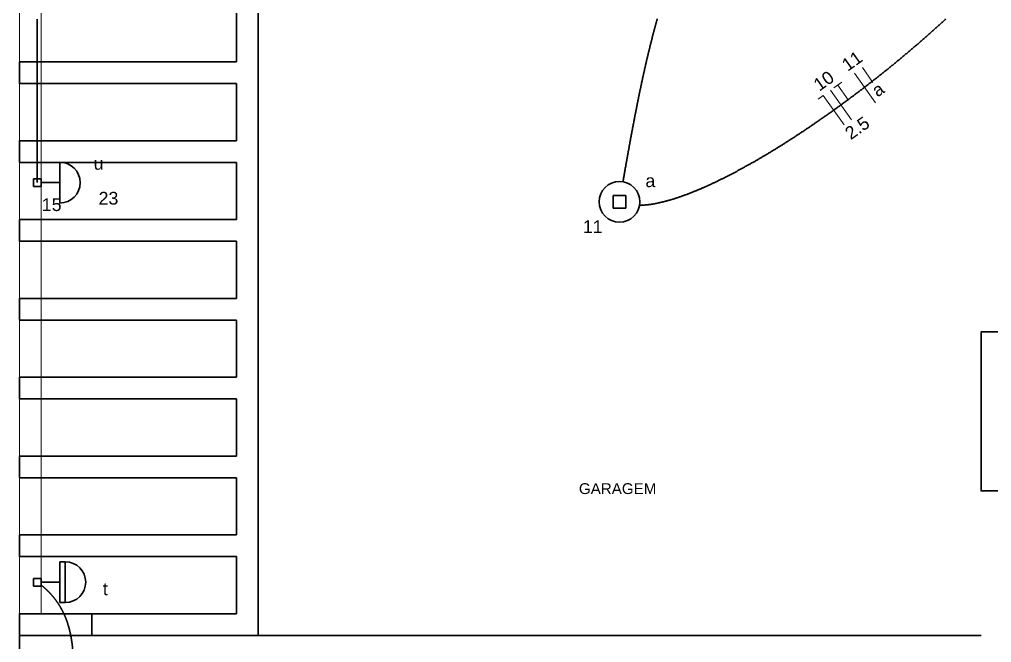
# Model space of a CAD drawing. Header units: millimetres. Extents: x 0 to 55.3, y 20.8 to 61.4.
# Drawn here: x 0 to 6.72, y 29.03 to 33.34 of the extents above; entities that cross this region are included whole.
import ezdxf

# ---------------------------------------------------------------- set-up
doc = ezdxf.new("R2010")
doc.units = ezdxf.units.MM
doc.linetypes.add('Dashed', pattern=[0.75, 0.5, -0.25])
for name, color, linetype, lineweight in [('ARQ_-_ALV_5', 1, 'Continuous', 30), ('ARQ_-_CALÇADA', 1, 'Continuous', 30), ('ARQ_-_DENÍVEL', 1, 'Continuous', 30), ('ARQ_-_TXT__15', 54, 'Continuous', 5), ('EL-Condutos', 4, 'Continuous', 30), ('EL-Fios', 2, 'Continuous', 20), ('EL-Textos_fios', 2, 'Continuous', 20), ('EL-Textos_pontos', 2, 'Continuous', 30), ('LOTE', 7, 'Continuous', 20), ('P-SIMBOL', 3, 'Continuous', 30)]:
    doc.layers.add(name, color=color, linetype=linetype, lineweight=lineweight)
doc.styles.add('Arial', font='Arial')
doc.styles.add('simplex', font='Arial')

msp = doc.modelspace()

# ---------------------------------------------------------------- linework, layer by layer
at = {"layer": 'ARQ_-_ALV_5', "flags": 128}
for points in [[(6.800002, 30.075499), (6.650002, 30.075499), (6.650002, 31.175499), (6.800002, 31.175499), (6.800002, 30.075499)], [(0.000002, 29.075499), (0.500002, 29.075499), (0.500002, 29.225499), (0.000002, 29.225499), (0.000002, 29.075499)]]:
    msp.add_lwpolyline(points, close=True, dxfattribs=at)
at = {"layer": 'ARQ_-_CALÇADA'}
msp.add_line((0.000002, 29.075499), (0.000002, 24.075499), dxfattribs=at)
at = {"layer": 'ARQ_-_DENÍVEL', "linetype": 'Continuous'}
for p, q in [((1.650002, 35.075499), (1.650002, 29.075499)), ((1.500002, 33.438499), (1.500002, 33.043499)), ((1.500002, 32.893499), (1.500002, 32.497999)), ((1.500002, 32.347999), (1.500002, 31.952499)), ((1.500002, 31.802499), (1.500002, 31.406999)), ((1.500002, 31.256999), (1.500002, 30.861499)), ((1.500002, 30.711499), (1.500002, 30.316499)), ((1.500002, 30.166499), (1.500002, 29.770999)), ((1.500002, 29.620999), (1.500002, 29.225499))]:
    msp.add_line(p, q, dxfattribs=at)
at = {"layer": 'ARQ_-_DENÍVEL'}
msp.add_line((6.650002, 29.075499), (0.000002, 29.075499), dxfattribs=at)
at = {"layer": 'ARQ_-_DENÍVEL', "linetype": 'Continuous', "flags": 128}
for points in [[(1.500002, 33.043499), (0.000002, 33.043499), (0.000002, 32.893499), (1.500002, 32.893499)], [(1.500002, 32.497999), (0.000002, 32.497999), (0.000002, 32.347999), (1.500002, 32.347999)], [(1.500002, 31.952499), (0.000002, 31.952499), (0.000002, 31.802499), (1.500002, 31.802499)], [(1.500002, 31.406999), (0.000002, 31.406999), (0.000002, 31.256999), (1.500002, 31.256999)], [(1.500002, 30.861499), (0.000002, 30.861499), (0.000002, 30.711499), (1.500002, 30.711499)], [(1.500002, 30.316499), (0.000002, 30.316499), (0.000002, 30.166499), (1.500002, 30.166499)], [(1.500002, 29.770999), (0.000002, 29.770999), (0.000002, 29.620999), (1.500002, 29.620999)], [(1.500002, 29.225499), (0.000002, 29.225499), (0.000002, 29.075499), (1.500002, 29.075499)]]:
    msp.add_lwpolyline(points, dxfattribs=at)
at = {"layer": 'EL-Condutos', "linetype": 'Continuous', "flags": 128}
for points in [[(0.123718, 33.340264), (0.123718, 33.329982), (0.123718, 33.3197), (0.123718, 33.309419), (0.123718, 33.299139), (0.123718, 33.288861), (0.123718, 33.278586), (0.123718, 33.268313), (0.123718, 33.258044), (0.123718, 33.247779), (0.123718, 33.237518), (0.123718, 33.227262), (0.123718, 33.217012), (0.123718, 33.206768), (0.123718, 33.19653), (0.123718, 33.1863), (0.123718, 33.176077), (0.123718, 33.165193), (0.123718, 33.154317), (0.123718, 33.143446), (0.123718, 33.132577), (0.123718, 33.121709), (0.123718, 33.11084), (0.123718, 33.099967), (0.123718, 33.089089), (0.123719, 33.078203), (0.123719, 33.067306), (0.123719, 33.056398), (0.123719, 33.045476), (0.123719, 33.034538), (0.123719, 33.023581), (0.123719, 33.012604), (0.123719, 33.001604), (0.123719, 32.99058), (0.123719, 32.979529), (0.123719, 32.968449), (0.123719, 32.957338), (0.123719, 32.945448), (0.123719, 32.933529), (0.123719, 32.92159), (0.123719, 32.90964), (0.123719, 32.897686), (0.123719, 32.885739), (0.123719, 32.873806), (0.123719, 32.861896), (0.123719, 32.850018), (0.123719, 32.83818), (0.123719, 32.826392), (0.123719, 32.814662), (0.12372, 32.802999), (0.12372, 32.791411), (0.12372, 32.779907), (0.12372, 32.768496), (0.12372, 32.757187), (0.12372, 32.745988), (0.12372, 32.734908), (0.12372, 32.723955), (0.12372, 32.712402), (0.12372, 32.700967), (0.12372, 32.689617), (0.12372, 32.678315), (0.12372, 32.667024), (0.12372, 32.65571), (0.12372, 32.644336), (0.12372, 32.632867), (0.12372, 32.621266), (0.12372, 32.609497), (0.12372, 32.597525), (0.12372, 32.585315), (0.12372, 32.572829), (0.12372, 32.560032), (0.12372, 32.546889), (0.123721, 32.533362), (0.123721, 32.519418), (0.123721, 32.505019), (0.123721, 32.490129), (0.123721, 32.474714), (0.123721, 32.457653), (0.123721, 32.440097), (0.123721, 32.422197), (0.123721, 32.404098), (0.123721, 32.38595), (0.123721, 32.3679), (0.123721, 32.350096), (0.123721, 32.332687), (0.123721, 32.31582), (0.123721, 32.299643), (0.123721, 32.284305), (0.123721, 32.269953), (0.123722, 32.256735), (0.123722, 32.244799), (0.123722, 32.234293), (0.123722, 32.225366), (0.123722, 32.218165), (0.123722, 32.212838), (0.123722, 32.209533), (0.123722, 32.208399)], [(4.410961, 33.341744), (4.409789, 33.337551), (4.40862, 33.333359), (4.407448, 33.329143), (4.406279, 33.324927), (4.405113, 33.32071), (4.40395, 33.316492), (4.40279, 33.312273), (4.401634, 33.308053), (4.40048, 33.303833), (4.39933, 33.299612), (4.398182, 33.295389), (4.397038, 33.291166), (4.395896, 33.286943), (4.394758, 33.282718), (4.393622, 33.278493), (4.39249, 33.274266), (4.39136, 33.270039), (4.390234, 33.265812), (4.38911, 33.261583), (4.387989, 33.257354), (4.386872, 33.253124), (4.385757, 33.248893), (4.384637, 33.244628), (4.383519, 33.240363), (4.382405, 33.236098), (4.381293, 33.231831), (4.380184, 33.227564), (4.379078, 33.223296), (4.377975, 33.219027), (4.376875, 33.214757), (4.375778, 33.210487), (4.374684, 33.206216), (4.373592, 33.201944), (4.372504, 33.197672), (4.371418, 33.193399), (4.370335, 33.189125), (4.369254, 33.18485), (4.368177, 33.180575), (4.367102, 33.176299), (4.36603, 33.172022), (4.364961, 33.167745), (4.363895, 33.163467), (4.36282, 33.159145), (4.361748, 33.154822), (4.360679, 33.150498), (4.359613, 33.146174), (4.358549, 33.141849), (4.357489, 33.137523), (4.35643, 33.133197), (4.355375, 33.12887), (4.354322, 33.124543), (4.353272, 33.120214), (4.352225, 33.115885), (4.35118, 33.111556), (4.350138, 33.107226), (4.349098, 33.102895), (4.348061, 33.098564), (4.347027, 33.094232), (4.345995, 33.089899), (4.344966, 33.085566), (4.343939, 33.081232), (4.342915, 33.076897), (4.34188, 33.072508), (4.340848, 33.068118), (4.339819, 33.063727), (4.338792, 33.059336), (4.337768, 33.054944), (4.336746, 33.050552), (4.335727, 33.046159), (4.33471, 33.041766), (4.333696, 33.037372), (4.332684, 33.032977), (4.331675, 33.028582), (4.330668, 33.024186), (4.329663, 33.01979), (4.328661, 33.015393), (4.327661, 33.010996), (4.326664, 33.006598), (4.325669, 33.002199), (4.324676, 32.9978), (4.323686, 32.993401), (4.322698, 32.989001), (4.321698, 32.984535), (4.3207, 32.980069), (4.319705, 32.975603), (4.318712, 32.971136), (4.317721, 32.966668), (4.316732, 32.9622), (4.315746, 32.957732), (4.314762, 32.953263), (4.313781, 32.948793), (4.312801, 32.944323), (4.311824, 32.939853), (4.310849, 32.935382), (4.309876, 32.93091), (4.308906, 32.926438), (4.307937, 32.921965), (4.306971, 32.917492), (4.306007, 32.913018), (4.305045, 32.908544), (4.304085, 32.904069), (4.303127, 32.899594), (4.302155, 32.895043), (4.301186, 32.890491), (4.300218, 32.885938), (4.299253, 32.881385), (4.298289, 32.876832), (4.297328, 32.872278), (4.296369, 32.867724), (4.295412, 32.86317), (4.294456, 32.858615), (4.293503, 32.85406), (4.292552, 32.849504), (4.291603, 32.844948), (4.290656, 32.840392), (4.289712, 32.835836), (4.288769, 32.831279), (4.287828, 32.826722), (4.286888, 32.822165), (4.285951, 32.817608), (4.285016, 32.813051), (4.284083, 32.808493), (4.283134, 32.80385), (4.282187, 32.799206), (4.281242, 32.794562), (4.280299, 32.789917), (4.279358, 32.785273), (4.278418, 32.780627), (4.277481, 32.775982), (4.276545, 32.771336), (4.275611, 32.766689), (4.274679, 32.762041), (4.273749, 32.757393), (4.27282, 32.752744), (4.271893, 32.748094), (4.270967, 32.743443), (4.270043, 32.738791), (4.269121, 32.734139), (4.2682, 32.729484), (4.267281, 32.724829), (4.266363, 32.720173), (4.265447, 32.715515), (4.264514, 32.710759), (4.263581, 32.706002), (4.262651, 32.701245), (4.261722, 32.696486), (4.260795, 32.691727), (4.259869, 32.686968), (4.258945, 32.68221), (4.258023, 32.677451), (4.257102, 32.672693), (4.256184, 32.667937), (4.255267, 32.663181), (4.254352, 32.658427), (4.253439, 32.653674), (4.252527, 32.648924), (4.251618, 32.644175), (4.250711, 32.639429), (4.249805, 32.634686), (4.248902, 32.629946), (4.248001, 32.625209), (4.247102, 32.620476), (4.246184, 32.61564), (4.245269, 32.610807), (4.244356, 32.605977), (4.243444, 32.601147), (4.242534, 32.596317), (4.241625, 32.591486), (4.240717, 32.586653), (4.23981, 32.581817), (4.238904, 32.576977), (4.237998, 32.572133), (4.237092, 32.567282), (4.236187, 32.562424), (4.235282, 32.557558), (4.234376, 32.552684), (4.23347, 32.547799), (4.232564, 32.542904), (4.231656, 32.537996), (4.230748, 32.533076), (4.229838, 32.528142), (4.228928, 32.523193), (4.227993, 32.518109), (4.227058, 32.513013), (4.226123, 32.507908), (4.225188, 32.502797), (4.224253, 32.497685), (4.223321, 32.492576), (4.222391, 32.487474), (4.221464, 32.482381), (4.22054, 32.477303), (4.219621, 32.472243), (4.218706, 32.467205), (4.217798, 32.462192), (4.216895, 32.45721), (4.215999, 32.45226), (4.215111, 32.447348), (4.214231, 32.442477), (4.21336, 32.437651), (4.212499, 32.432874), (4.211647, 32.42815), (4.210807, 32.423482), (4.209956, 32.418755), (4.209115, 32.414077), (4.208281, 32.409432), (4.207451, 32.404806), (4.206622, 32.400184), (4.205793, 32.395551), (4.20496, 32.390892), (4.204121, 32.386192), (4.203273, 32.381435), (4.202413, 32.376609), (4.20154, 32.371696), (4.20065, 32.366683), (4.199741, 32.361554), (4.19881, 32.356294), (4.197855, 32.350889), (4.196873, 32.345324), (4.195861, 32.339583), (4.194816, 32.333653), (4.193737, 32.327516), (4.192621, 32.32116), (4.191435, 32.314401), (4.190216, 32.307453), (4.188976, 32.300372), (4.187724, 32.293218), (4.186469, 32.286048), (4.185223, 32.27892), (4.183995, 32.271892), (4.182795, 32.265023), (4.181633, 32.258369), (4.180519, 32.25199), (4.179464, 32.245944), (4.178477, 32.240287), (4.177569, 32.235079), (4.176749, 32.230377), (4.176028, 32.226239), (4.175415, 32.222723), (4.174921, 32.219888), (4.174555, 32.217791), (4.174329, 32.21649), (4.174251, 32.216044)], [(4.288967, 32.051076), (4.289216, 32.051091), (4.289939, 32.051133), (4.291106, 32.051203), (4.292684, 32.051299), (4.294642, 32.05142), (4.296948, 32.051566), (4.299569, 32.051734), (4.302473, 32.051925), (4.30563, 32.052137), (4.309006, 32.052369), (4.31257, 32.052621), (4.316291, 32.052891), (4.320135, 32.053177), (4.324071, 32.053481), (4.328068, 32.053799), (4.332093, 32.054132), (4.336114, 32.054477), (4.3401, 32.054835), (4.344018, 32.055205), (4.347837, 32.055584), (4.351888, 32.056012), (4.35579, 32.056451), (4.359553, 32.056901), (4.363187, 32.057363), (4.366702, 32.057835), (4.370107, 32.058319), (4.373413, 32.058815), (4.37663, 32.059321), (4.379766, 32.059839), (4.382832, 32.060369), (4.385838, 32.06091), (4.388793, 32.061462), (4.391708, 32.062026), (4.394591, 32.062601), (4.397454, 32.063188), (4.400306, 32.063787), (4.403156, 32.064397), (4.406014, 32.065019), (4.408891, 32.065652), (4.411795, 32.066297), (4.415003, 32.067014), (4.418252, 32.067744), (4.421541, 32.068488), (4.424865, 32.069245), (4.428223, 32.070015), (4.43161, 32.070797), (4.435024, 32.071593), (4.438463, 32.0724), (4.441922, 32.073219), (4.4454, 32.074051), (4.448892, 32.074894), (4.452396, 32.075748), (4.45591, 32.076613), (4.459429, 32.077489), (4.462952, 32.078376), (4.466474, 32.079273), (4.469994, 32.08018), (4.473507, 32.081098), (4.477012, 32.082024), (4.480504, 32.082961), (4.484266, 32.083984), (4.48801, 32.085018), (4.491739, 32.086062), (4.495454, 32.087117), (4.499154, 32.088182), (4.502842, 32.089257), (4.506518, 32.090342), (4.510182, 32.091438), (4.513837, 32.092543), (4.517482, 32.093658), (4.521119, 32.094783), (4.524748, 32.095917), (4.528371, 32.097061), (4.531988, 32.098214), (4.535601, 32.099376), (4.53921, 32.100547), (4.542817, 32.101727), (4.546421, 32.102917), (4.550024, 32.104115), (4.553628, 32.105321), (4.557495, 32.106625), (4.561363, 32.107939), (4.565232, 32.109263), (4.569101, 32.110596), (4.57297, 32.111939), (4.576838, 32.11329), (4.580706, 32.114651), (4.584574, 32.116021), (4.58844, 32.1174), (4.592305, 32.118788), (4.596168, 32.120184), (4.60003, 32.121589), (4.603889, 32.123002), (4.607747, 32.124424), (4.611601, 32.125854), (4.615453, 32.127292), (4.619302, 32.128739), (4.623148, 32.130193), (4.62699, 32.131655), (4.630828, 32.133124), (4.634913, 32.134698), (4.638992, 32.13628), (4.643068, 32.137871), (4.647139, 32.13947), (4.651206, 32.141077), (4.655268, 32.142692), (4.659327, 32.144315), (4.663382, 32.145947), (4.667433, 32.147586), (4.67148, 32.149233), (4.675524, 32.150888), (4.679564, 32.152551), (4.6836, 32.154221), (4.687634, 32.155898), (4.691664, 32.157583), (4.695691, 32.159275), (4.699715, 32.160975), (4.703736, 32.162681), (4.707754, 32.164395), (4.71177, 32.166115), (4.716015, 32.167943), (4.720258, 32.169779), (4.724498, 32.171622), (4.728734, 32.173472), (4.732968, 32.17533), (4.737199, 32.177196), (4.741427, 32.179068), (4.745652, 32.180948), (4.749874, 32.182835), (4.754092, 32.184729), (4.758308, 32.18663), (4.762521, 32.188538), (4.766731, 32.190453), (4.770938, 32.192374), (4.775141, 32.194302), (4.779342, 32.196237), (4.78354, 32.198178), (4.787735, 32.200126), (4.791926, 32.20208), (4.796115, 32.204041), (4.800516, 32.206109), (4.804914, 32.208185), (4.809308, 32.210267), (4.813699, 32.212355), (4.818087, 32.214451), (4.822471, 32.216553), (4.826853, 32.218662), (4.831231, 32.220777), (4.835606, 32.222898), (4.839978, 32.225026), (4.844346, 32.227161), (4.848712, 32.229302), (4.853074, 32.231449), (4.857433, 32.233602), (4.86179, 32.235761), (4.866143, 32.237926), (4.870494, 32.240098), (4.874841, 32.242275), (4.879185, 32.244458), (4.883527, 32.246647), (4.888063, 32.248942), (4.892596, 32.251243), (4.897126, 32.25355), (4.901653, 32.255864), (4.906177, 32.258183), (4.910697, 32.260509), (4.915215, 32.262841), (4.919729, 32.265178), (4.924241, 32.267522), (4.928749, 32.269872), (4.933255, 32.272227), (4.937757, 32.274588), (4.942256, 32.276955), (4.946753, 32.279327), (4.951246, 32.281705), (4.955737, 32.284089), (4.960224, 32.286478), (4.964709, 32.288873), (4.96919, 32.291273), (4.973669, 32.293679), (4.978324, 32.296187), (4.982977, 32.2987), (4.987626, 32.30122), (4.992272, 32.303745), (4.996916, 32.306275), (5.001556, 32.308811), (5.006193, 32.311353), (5.010827, 32.3139), (5.015458, 32.316453), (5.020086, 32.319011), (5.024711, 32.321575), (5.029333, 32.324144), (5.033952, 32.326718), (5.038568, 32.329297), (5.043181, 32.331882), (5.047792, 32.334472), (5.052399, 32.337067), (5.057004, 32.339667), (5.061605, 32.342272), (5.066204, 32.344883), (5.070962, 32.34759), (5.075717, 32.350303), (5.080468, 32.353021), (5.085217, 32.355744), (5.089963, 32.358473), (5.094705, 32.361206), (5.099445, 32.363945), (5.104182, 32.366689), (5.108916, 32.369438), (5.113646, 32.372192), (5.118374, 32.374951), (5.123099, 32.377716), (5.127822, 32.380485), (5.132541, 32.383259), (5.137257, 32.386038), (5.141971, 32.388821), (5.146681, 32.39161), (5.151389, 32.394403), (5.156094, 32.397202), (5.160796, 32.400004), (5.165639, 32.402898), (5.17048, 32.405797), (5.175317, 32.4087), (5.180151, 32.411609), (5.184983, 32.414522), (5.189811, 32.41744), (5.194637, 32.420363), (5.199459, 32.423291), (5.204279, 32.426224), (5.209096, 32.429161), (5.21391, 32.432103), (5.218721, 32.43505), (5.223529, 32.438001), (5.228334, 32.440958), (5.233137, 32.443918), (5.237937, 32.446883), (5.242734, 32.449853), (5.247528, 32.452828), (5.252319, 32.455807), (5.257107, 32.45879), (5.262019, 32.461857), (5.266928, 32.464928), (5.271834, 32.468004), (5.276738, 32.471085), (5.281638, 32.47417), (5.286535, 32.47726), (5.29143, 32.480354), (5.296322, 32.483453), (5.301211, 32.486556), (5.306097, 32.489664), (5.31098, 32.492776), (5.31586, 32.495893), (5.320738, 32.499014), (5.325612, 32.50214), (5.330484, 32.50527), (5.335353, 32.508404), (5.340219, 32.511543), (5.345083, 32.514686), (5.349944, 32.517833), (5.354801, 32.520985), (5.359765, 32.524212), (5.364726, 32.527443), (5.369685, 32.530678), (5.37464, 32.533918), (5.379593, 32.537162), (5.384542, 32.54041), (5.389489, 32.543663), (5.394433, 32.54692), (5.399374, 32.550182), (5.404312, 32.553447), (5.409248, 32.556717), (5.41418, 32.559992), (5.41911, 32.56327), (5.424037, 32.566553), (5.428962, 32.569839), (5.433883, 32.57313), (5.438802, 32.576425), (5.443718, 32.579725), (5.448631, 32.583028), (5.453541, 32.586336), (5.458541, 32.589709), (5.463537, 32.593087), (5.468531, 32.596468), (5.473521, 32.599854), (5.478509, 32.603244), (5.483494, 32.606639), (5.488476, 32.610037), (5.493456, 32.61344), (5.498432, 32.616846), (5.503406, 32.620257), (5.508377, 32.623672), (5.513345, 32.627091), (5.518311, 32.630514), (5.523273, 32.633941), (5.528233, 32.637372), (5.53319, 32.640807), (5.538144, 32.644246), (5.543096, 32.647689), (5.548045, 32.651137), (5.55299, 32.654588), (5.558008, 32.658095), (5.563023, 32.661606), (5.568035, 32.665121), (5.573045, 32.66864), (5.578051, 32.672164), (5.583055, 32.675691), (5.588056, 32.679222), (5.593054, 32.682757), (5.598049, 32.686297), (5.603041, 32.68984), (5.608031, 32.693387), (5.613018, 32.696938), (5.618002, 32.700493), (5.622983, 32.704052), (5.627961, 32.707615), (5.632937, 32.711181), (5.63791, 32.714752), (5.64288, 32.718326), (5.647847, 32.721905), (5.652812, 32.725487), (5.657831, 32.729115), (5.662848, 32.732746), (5.667862, 32.736382), (5.672873, 32.740022), (5.677882, 32.743665), (5.682887, 32.747313), (5.68789, 32.750964), (5.69289, 32.754619), (5.697887, 32.758278), (5.702881, 32.761941), (5.707872, 32.765608), (5.712861, 32.769278), (5.717847, 32.772952), (5.72283, 32.776631), (5.72781, 32.780312), (5.732787, 32.783998), (5.737762, 32.787688), (5.742733, 32.791381), (5.747702, 32.795078), (5.752668, 32.798779), (5.757673, 32.802515), (5.762675, 32.806254), (5.767674, 32.809998), (5.772671, 32.813745), (5.777664, 32.817495), (5.782655, 32.82125), (5.787642, 32.825009), (5.792627, 32.828771), (5.797609, 32.832537), (5.802589, 32.836307), (5.807565, 32.84008), (5.812538, 32.843858), (5.817509, 32.847639), (5.822477, 32.851423), (5.827442, 32.855212), (5.832404, 32.859004), (5.837363, 32.8628), (5.842319, 32.8666), (5.847273, 32.870403), (5.852224, 32.87421), (5.857197, 32.878041), (5.862167, 32.881875), (5.867135, 32.885713), (5.8721, 32.889555), (5.877061, 32.8934), (5.88202, 32.897249), (5.886976, 32.901102), (5.891929, 32.904959), (5.89688, 32.908819), (5.901827, 32.912683), (5.906771, 32.916551), (5.911713, 32.920422), (5.916652, 32.924297), (5.921587, 32.928176), (5.92652, 32.932059), (5.93145, 32.935945), (5.936377, 32.939835), (5.941301, 32.943729), (5.946222, 32.947626), (5.951141, 32.951527), (5.956066, 32.955439), (5.960988, 32.959355), (5.965907, 32.963275), (5.970824, 32.967198), (5.975737, 32.971126), (5.980647, 32.975056), (5.985555, 32.978991), (5.99046, 32.982929), (5.995361, 32.986871), (6.00026, 32.990816), (6.005155, 32.994766), (6.010048, 32.998719), (6.014938, 33.002675), (6.019825, 33.006635), (6.024708, 33.010599), (6.029589, 33.014567), (6.034467, 33.018538), (6.039342, 33.022513), (6.044214, 33.026492), (6.049082, 33.030474), (6.053943, 33.034455), (6.0588, 33.03844), (6.063654, 33.042429), (6.068506, 33.046421), (6.073354, 33.050417), (6.078199, 33.054417), (6.083041, 33.05842), (6.087881, 33.062427), (6.092717, 33.066438), (6.09755, 33.070452), (6.10238, 33.07447), (6.107207, 33.078492), (6.112031, 33.082517), (6.116852, 33.086546), (6.12167, 33.090579), (6.126484, 33.094615), (6.131296, 33.098655), (6.136104, 33.102699), (6.14091, 33.106746), (6.145712, 33.110798), (6.150491, 33.114835), (6.155267, 33.118876), (6.16004, 33.122921), (6.164809, 33.126969), (6.169576, 33.131022), (6.174339, 33.135077), (6.179099, 33.139137), (6.183856, 33.1432), (6.18861, 33.147267), (6.193361, 33.151337), (6.198109, 33.155411), (6.202853, 33.159489), (6.207594, 33.163571), (6.212333, 33.167656), (6.217067, 33.171744), (6.221799, 33.175837), (6.226528, 33.179933), (6.231253, 33.184033), (6.235975, 33.188137), (6.240694, 33.192244), (6.245374, 33.196324), (6.250051, 33.200408), (6.254726, 33.204496), (6.259397, 33.208588), (6.264064, 33.212683), (6.268729, 33.216782), (6.27339, 33.220884), (6.278048, 33.22499), (6.282703, 33.2291), (6.287354, 33.233214), (6.292002, 33.237331), (6.296647, 33.241453), (6.301289, 33.245577), (6.305928, 33.249706), (6.310563, 33.253839), (6.315195, 33.257975), (6.319823, 33.262115), (6.324448, 33.266259), (6.32907, 33.270407), (6.333689, 33.274559), (6.338255, 33.27867), (6.342819, 33.282785), (6.347379, 33.286904), (6.351935, 33.291027), (6.356488, 33.295153), (6.361038, 33.299283), (6.365584, 33.303417), (6.370127, 33.307555), (6.374667, 33.311696), (6.379203, 33.315841), (6.383735, 33.319989), (6.388264, 33.324141), (6.392789, 33.328297), (6.397311, 33.332456), (6.401829, 33.336619), (6.406343, 33.340786)]]:
    msp.add_lwpolyline(points, dxfattribs=at)
at = {"layer": 'EL-Condutos', "linetype": 'Dashed', "ltscale": 7, "flags": 128}
msp.add_lwpolyline([(0.150104, 29.423402), (0.150232, 29.423297), (0.150604, 29.42299), (0.151203, 29.422495), (0.152013, 29.421825), (0.153017, 29.420993), (0.154197, 29.420013), (0.155537, 29.418898), (0.15702, 29.417661), (0.158629, 29.416317), (0.160347, 29.414878), (0.162158, 29.413357), (0.164043, 29.411768), (0.165988, 29.410124), (0.167974, 29.40844), (0.169985, 29.406727), (0.172004, 29.404999), (0.174014, 29.40327), (0.175998, 29.401553), (0.177939, 29.399862), (0.17982, 29.398209), (0.181579, 29.396651), (0.183269, 29.395138), (0.184896, 29.393668), (0.186464, 29.392236), (0.187976, 29.39084), (0.189438, 29.389477), (0.190853, 29.388141), (0.192226, 29.386832), (0.193561, 29.385544), (0.194863, 29.384274), (0.196135, 29.38302), (0.197383, 29.381777), (0.198609, 29.380542), (0.19982, 29.379312), (0.201018, 29.378084), (0.202208, 29.376853), (0.203395, 29.375617), (0.204583, 29.374372), (0.205776, 29.373114), (0.206978, 29.371841), (0.208165, 29.37058), (0.209363, 29.369302), (0.210572, 29.368006), (0.211791, 29.366696), (0.213018, 29.36537), (0.214253, 29.364031), (0.215494, 29.362679), (0.21674, 29.361315), (0.21799, 29.35994), (0.219243, 29.358554), (0.220497, 29.357159), (0.221752, 29.355756), (0.223006, 29.354345), (0.224259, 29.352928), (0.225509, 29.351505), (0.226755, 29.350077), (0.227995, 29.348645), (0.22923, 29.34721), (0.230456, 29.345773), (0.231675, 29.344334), (0.232862, 29.342921), (0.23404, 29.341508), (0.235209, 29.340094), (0.23637, 29.338679), (0.237522, 29.337262), (0.238666, 29.335844), (0.239803, 29.334425), (0.240932, 29.333003), (0.242055, 29.33158), (0.24317, 29.330154), (0.244279, 29.328726), (0.245381, 29.327295), (0.246477, 29.325861), (0.247568, 29.324424), (0.248653, 29.322984), (0.249733, 29.32154), (0.250808, 29.320092), (0.251879, 29.31864), (0.252944, 29.317184), (0.254006, 29.315724), (0.255051, 29.314277), (0.256091, 29.312827), (0.257128, 29.311372), (0.25816, 29.309913), (0.259189, 29.308449), (0.260213, 29.306982), (0.261233, 29.30551), (0.262249, 29.304035), (0.26326, 29.302555), (0.264267, 29.301072), (0.265269, 29.299585), (0.266267, 29.298094), (0.26726, 29.296599), (0.268248, 29.295102), (0.269231, 29.2936), (0.270209, 29.292096), (0.271182, 29.290588), (0.27215, 29.289077), (0.273112, 29.287562), (0.274069, 29.286045), (0.275014, 29.284537), (0.275953, 29.283026), (0.276886, 29.281512), (0.277815, 29.279995), (0.278738, 29.278475), (0.279655, 29.276952), (0.280568, 29.275427), (0.281475, 29.273898), (0.282377, 29.272367), (0.283274, 29.270833), (0.284166, 29.269296), (0.285052, 29.267756), (0.285934, 29.266213), (0.28681, 29.264668), (0.287681, 29.263119), (0.288547, 29.261568), (0.289408, 29.260014), (0.290264, 29.258457), (0.291115, 29.256897), (0.291961, 29.255335), (0.292799, 29.253774), (0.293632, 29.252211), (0.294461, 29.250645), (0.295284, 29.249076), (0.296102, 29.247505), (0.296916, 29.245931), (0.297724, 29.244354), (0.298527, 29.242775), (0.299326, 29.241193), (0.300119, 29.239608), (0.300907, 29.238021), (0.301691, 29.236432), (0.302469, 29.23484), (0.303242, 29.233245), (0.304011, 29.231649), (0.304774, 29.230049), (0.305532, 29.228448), (0.306286, 29.226844), (0.307034, 29.225237), (0.307777, 29.223628), (0.308516, 29.222016), (0.30925, 29.2204), (0.309979, 29.218783), (0.310703, 29.217163), (0.311422, 29.215541), (0.312136, 29.213917), (0.312846, 29.212291), (0.31355, 29.210662), (0.314249, 29.209032), (0.314943, 29.207399), (0.315632, 29.205765), (0.316317, 29.204128), (0.316996, 29.202489), (0.31767, 29.200848), (0.31834, 29.199205), (0.319005, 29.19756), (0.319664, 29.195914), (0.320319, 29.194265), (0.320969, 29.192614), (0.321614, 29.190962), (0.322258, 29.189299), (0.322897, 29.187634), (0.32353, 29.185967), (0.324159, 29.184299), (0.324783, 29.182629), (0.325403, 29.180957), (0.326017, 29.179283), (0.326627, 29.177607), (0.327231, 29.17593), (0.327831, 29.174251), (0.328426, 29.17257), (0.329017, 29.170888), (0.329603, 29.169204), (0.330183, 29.167518), (0.33076, 29.16583), (0.331331, 29.164141), (0.331898, 29.162451), (0.33246, 29.160759), (0.333017, 29.159065), (0.33357, 29.15737), (0.334122, 29.155659), (0.33467, 29.153947), (0.335213, 29.152233), (0.335752, 29.150518), (0.336285, 29.148802), (0.336814, 29.147083), (0.337339, 29.145364), (0.337859, 29.143643), (0.338374, 29.141921), (0.338884, 29.140197), (0.33939, 29.138472), (0.339892, 29.136746), (0.340388, 29.135018), (0.340881, 29.133289), (0.341368, 29.131559), (0.341852, 29.129828), (0.34233, 29.128095), (0.342805, 29.126361), (0.343275, 29.124626), (0.34374, 29.122889), (0.344206, 29.121133), (0.344667, 29.119375), (0.345124, 29.117617), (0.345577, 29.115857), (0.346025, 29.114096), (0.346468, 29.112334), (0.346907, 29.110571), (0.347342, 29.108806), (0.347772, 29.107041), (0.348198, 29.105275), (0.34862, 29.103507), (0.349037, 29.101739), (0.34945, 29.099969), (0.349859, 29.098199), (0.350263, 29.096427), (0.350663, 29.094655), (0.351059, 29.092881), (0.35145, 29.091107), (0.351838, 29.089332), (0.352221, 29.087555), (0.352605, 29.085756), (0.352985, 29.083955), (0.35336, 29.082153), (0.353731, 29.080351), (0.354098, 29.078548), (0.354461, 29.076744), (0.354819, 29.074939), (0.355174, 29.073133), (0.355524, 29.071326), (0.35587, 29.069519), (0.356212, 29.067711), (0.35655, 29.065902), (0.356884, 29.064092), (0.357214, 29.062282), (0.35754, 29.06047), (0.357862, 29.058659), (0.35818, 29.056846), (0.358494, 29.055033), (0.358804, 29.053219), (0.35911, 29.051404), (0.359416, 29.049563), (0.359719, 29.047721), (0.360017, 29.045879), (0.360312, 29.044036), (0.360603, 29.042192), (0.360889, 29.040348), (0.361172, 29.038503), (0.361451, 29.036658), (0.361726, 29.034812), (0.361997, 29.032965), (0.362265, 29.031118), (0.362528, 29.029271), (0.362788, 29.027423), (0.363044, 29.025574), (0.363297, 29.023725), (0.363545, 29.021875), (0.36379, 29.020025), (0.364031, 29.018174), (0.364269, 29.016323), (0.364503, 29.014471), (0.364737, 29.012591), (0.364967, 29.01071), (0.365193, 29.008829), (0.365416, 29.006948), (0.365635, 29.005066), (0.365851, 29.003184), (0.366063, 29.001301), (0.366271, 28.999418), (0.366475, 28.997534), (0.366677, 28.99565), (0.366874, 28.993766), (0.367068, 28.991881), (0.367259, 28.989996), (0.367446, 28.988111), (0.36763, 28.986225), (0.36781, 28.984339), (0.367987, 28.982453), (0.36816, 28.980566), (0.36833, 28.978679), (0.368497, 28.976792), (0.368663, 28.974875), (0.368825, 28.972958), (0.368985, 28.97104), (0.36914, 28.969122), (0.369293, 28.967204), (0.369442, 28.965285), (0.369587, 28.963367), (0.36973, 28.961448), (0.369869, 28.959528), (0.370005, 28.957609), (0.370137, 28.955689), (0.370267, 28.953769), (0.370393, 28.951849), (0.370516, 28.949929), (0.370636, 28.948008), (0.370753, 28.946088), (0.370866, 28.944167), (0.370977, 28.942246), (0.371084, 28.940324), (0.371189, 28.938403), (0.371291, 28.936451), (0.371391, 28.934499), (0.371488, 28.932547), (0.371581, 28.930594), (0.371672, 28.928642), (0.371759, 28.926689), (0.371844, 28.924736), (0.371925, 28.922783), (0.372003, 28.92083), (0.372079, 28.918877), (0.372151, 28.916923), (0.372221, 28.91497), (0.372288, 28.913016), (0.372351, 28.911063), (0.372412, 28.909109), (0.37247, 28.907155), (0.372525, 28.905201), (0.372578, 28.903247), (0.372627, 28.901293), (0.372674, 28.899339), (0.372719, 28.897354), (0.372761, 28.89537), (0.3728, 28.893385), (0.372836, 28.8914), (0.372869, 28.889415), (0.3729, 28.88743), (0.372928, 28.885445), (0.372953, 28.88346), (0.372976, 28.881474), (0.372995, 28.879489), (0.373013, 28.877504), (0.373027, 28.875519), (0.373039, 28.873534), (0.373048, 28.871548), (0.373055, 28.869563), (0.373059, 28.867578), (0.373061, 28.865593), (0.37306, 28.863607), (0.373056, 28.861622), (0.37305, 28.859637), (0.373041, 28.857621), (0.37303, 28.855606), (0.373017, 28.85359), (0.373, 28.851575), (0.372982, 28.849559), (0.37296, 28.847544), (0.372937, 28.845528), (0.372911, 28.843513), (0.372882, 28.841498), (0.372851, 28.839482), (0.372818, 28.837467), (0.372782, 28.835452), (0.372744, 28.833437), (0.372704, 28.831421), (0.372661, 28.829406), (0.372616, 28.827391), (0.372569, 28.825376), (0.372519, 28.823361), (0.372467, 28.821346), (0.372413, 28.819331), (0.372356, 28.817287), (0.372297, 28.815243), (0.372235, 28.813199), (0.372172, 28.811154), (0.372106, 28.80911), (0.372037, 28.807066), (0.371967, 28.805022), (0.371894, 28.802979), (0.37182, 28.800935), (0.371743, 28.798891), (0.371664, 28.796848), (0.371583, 28.794804), (0.3715, 28.792761), (0.371414, 28.790717), (0.371327, 28.788674), (0.371238, 28.786631), (0.371146, 28.784588), (0.371053, 28.782545), (0.370958, 28.780502), (0.370861, 28.778459), (0.37076, 28.776388), (0.370657, 28.774317), (0.370553, 28.772246), (0.370446, 28.770175), (0.370338, 28.768104), (0.370227, 28.766033), (0.370115, 28.763963), (0.370001, 28.761892), (0.369885, 28.759822), (0.369767, 28.757752), (0.369647, 28.755681), (0.369525, 28.753611), (0.369402, 28.751541), (0.369277, 28.749472), (0.369149, 28.747402), (0.369021, 28.745332), (0.36889, 28.743263), (0.368758, 28.741193), (0.368624, 28.739124), (0.368488, 28.737055), (0.368349, 28.734959), (0.368208, 28.732863), (0.368065, 28.730767), (0.367921, 28.728671), (0.367775, 28.726576), (0.367627, 28.72448), (0.367478, 28.722385), (0.367327, 28.720289), (0.367174, 28.718194), (0.36702, 28.716099), (0.366864, 28.714004), (0.366707, 28.711909), (0.366548, 28.709815), (0.366387, 28.70772), (0.366225, 28.705626), (0.366061, 28.703531), (0.365896, 28.701437), (0.36573, 28.699343), (0.365562, 28.697249), (0.365392, 28.695155), (0.365219, 28.693036), (0.365045, 28.690917), (0.364869, 28.688798), (0.364692, 28.686679), (0.364513, 28.684561), (0.364333, 28.682442), (0.364151, 28.680324), (0.363968, 28.678205), (0.363784, 28.676087), (0.363598, 28.673969), (0.363411, 28.671851), (0.363223, 28.669733), (0.363033, 28.667616), (0.362842, 28.665498), (0.36265, 28.663381), (0.362457, 28.661263), (0.362262, 28.659146), (0.362066, 28.657029), (0.361869, 28.654912), (0.36167, 28.652795), (0.361469, 28.650655), (0.361265, 28.648515), (0.361061, 28.646375), (0.360856, 28.644235), (0.360649, 28.642095), (0.360441, 28.639956), (0.360233, 28.637816), (0.360023, 28.635677), (0.359811, 28.633538), (0.359599, 28.631398), (0.359386, 28.629259), (0.359171, 28.62712), (0.358956, 28.624981), (0.358739, 28.622843), (0.358522, 28.620704), (0.358303, 28.618565), (0.358083, 28.616427), (0.357863, 28.614288), (0.357641, 28.61215), (0.357418, 28.610011), (0.357193, 28.607852), (0.356966, 28.605692), (0.356738, 28.603532), (0.356509, 28.601373), (0.35628, 28.599213), (0.356049, 28.597054), (0.355818, 28.594895), (0.355585, 28.592736), (0.355352, 28.590577), (0.355118, 28.588418), (0.354883, 28.586259), (0.354648, 28.584101), (0.354411, 28.581942), (0.354174, 28.579784), (0.353935, 28.577626), (0.353696, 28.575468), (0.353457, 28.573311), (0.353216, 28.571153), (0.352975, 28.568996), (0.352733, 28.566839), (0.352488, 28.564663), (0.352243, 28.562487), (0.351997, 28.560311), (0.35175, 28.558135), (0.351502, 28.55596), (0.351254, 28.553784), (0.351005, 28.551609), (0.350755, 28.549433), (0.350505, 28.547258), (0.350254, 28.545082), (0.350003, 28.542906), (0.34975, 28.54073), (0.349498, 28.538554), (0.349244, 28.536378), (0.34899, 28.534201), (0.348736, 28.532025), (0.34848, 28.529847), (0.348225, 28.52767), (0.347968, 28.525492), (0.347711, 28.523314), (0.347452, 28.521118), (0.347192, 28.518922), (0.346931, 28.516725), (0.34667, 28.514529), (0.346409, 28.512332), (0.346147, 28.510136), (0.345885, 28.50794), (0.345622, 28.505744), (0.345359, 28.503549), (0.345095, 28.501355), (0.344832, 28.499161), (0.344568, 28.496968), (0.344304, 28.494776), (0.344039, 28.492586), (0.343774, 28.490396), (0.34351, 28.488208), (0.343245, 28.486021), (0.34298, 28.483836), (0.342714, 28.481653), (0.342449, 28.479471), (0.342182, 28.477277), (0.341915, 28.475084), (0.341648, 28.472893), (0.34138, 28.470702), (0.341113, 28.468511), (0.340845, 28.46632), (0.340576, 28.464128), (0.340308, 28.461934), (0.340039, 28.45974), (0.339769, 28.457542), (0.3395, 28.455343), (0.339229, 28.45314), (0.338958, 28.450933), (0.338687, 28.448722), (0.338415, 28.446507), (0.338142, 28.444287), (0.337869, 28.442062), (0.337594, 28.43983), (0.337319, 28.437593), (0.337044, 28.435348), (0.336765, 28.433084), (0.336486, 28.430814), (0.336207, 28.42854), (0.335927, 28.426264), (0.335648, 28.423988), (0.335368, 28.421713), (0.335089, 28.419441), (0.33481, 28.417174), (0.334533, 28.414913), (0.334256, 28.412661), (0.33398, 28.410419), (0.333706, 28.408188), (0.333434, 28.405971), (0.333163, 28.40377), (0.332895, 28.401585), (0.332629, 28.39942), (0.332365, 28.397274), (0.332104, 28.395151), (0.331846, 28.393052), (0.331591, 28.390979), (0.331338, 28.388923), (0.331088, 28.386888), (0.33084, 28.384867), (0.330592, 28.382855), (0.330346, 28.380844), (0.330098, 28.378828), (0.32985, 28.3768), (0.3296, 28.374754), (0.329348, 28.372684), (0.329092, 28.370582), (0.328832, 28.368442), (0.328567, 28.366258), (0.328297, 28.364023), (0.32802, 28.361731), (0.327737, 28.359374), (0.327446, 28.356947), (0.327146, 28.354442), (0.326837, 28.351854), (0.326518, 28.349176), (0.326188, 28.3464), (0.325846, 28.343517), (0.325496, 28.340553), (0.325139, 28.337535), (0.32478, 28.334487), (0.32442, 28.331432), (0.324063, 28.328397), (0.323712, 28.325405), (0.323368, 28.322481), (0.323036, 28.319649), (0.322718, 28.316935), (0.322417, 28.314362), (0.322135, 28.311956), (0.321876, 28.309741), (0.321643, 28.307741), (0.321437, 28.305982), (0.321263, 28.304487), (0.321122, 28.303282), (0.321018, 28.302391), (0.320953, 28.301838), (0.320931, 28.301648)], dxfattribs=at)
at = {"layer": 'EL-Fios'}
for p, q in [((5.920152, 32.761849), (5.775302, 32.965649)), ((5.901952, 32.902299), (5.829552, 33.004199)), ((5.632752, 32.864299), (5.687102, 32.902949)), ((5.732352, 32.781749), (5.659902, 32.883599)), ((5.524052, 32.787049), (5.558052, 32.811199)), ((5.702852, 32.607449), (5.558052, 32.811199)), ((5.753802, 32.643649), (5.609002, 32.847399))]:
    msp.add_line(p, q, dxfattribs=at)
at = {"layer": 'LOTE'}
for p, q in [((0.000002, 54.075499), (0.000002, 29.075499)), ((0.150002, 53.925499), (0.150002, 29.225499)), ((0.150002, 29.075499), (0.000002, 29.075499))]:
    msp.add_line(p, q, dxfattribs=at)
at = {"layer": 'P-SIMBOL'}
for p, q in [((0.278736, 32.349649), (0.278736, 32.067149)), ((0.097202, 32.181849), (0.097202, 32.234899)), ((0.097202, 32.234899), (0.150242, 32.234899)), ((0.150242, 32.234899), (0.150242, 32.181849)), ((0.278736, 32.208399), (0.150242, 32.208399)), ((0.150242, 32.181849), (0.097202, 32.181849)), ((4.105997, 32.119699), (4.194497, 32.119699)), ((4.105997, 32.031299), (4.105997, 32.119699)), ((4.194497, 32.119699), (4.194497, 32.031299)), ((4.194497, 32.031299), (4.105997, 32.031299)), ((0.278422, 29.584899), (0.278422, 29.301899)), ((0.278422, 29.584899), (0.316922, 29.584899)), ((0.316922, 29.584899), (0.316922, 29.301899)), ((0.316922, 29.584899), (0.316922, 29.301899)), ((0.096922, 29.469899), (0.149922, 29.469899)), ((0.096922, 29.416899), (0.096922, 29.469899)), ((0.149922, 29.469899), (0.149922, 29.416899)), ((0.149922, 29.416899), (0.096922, 29.416899)), ((0.278422, 29.443399), (0.149922, 29.443399)), ((0.278422, 29.301899), (0.316922, 29.301899))]:
    msp.add_line(p, q, dxfattribs=at)
msp.add_circle((4.150002, 32.075499), 0.14125, dxfattribs=at)
for centre in [(0.278736, 32.208399), (0.316922, 29.443399)]:
    msp.add_arc(centre, 0.14125, 270, 90, dxfattribs=at)

# ---------------------------------------------------------------- texts
at = {"layer": 'ARQ_-_TXT__15', "color": 1, "insert": (4.137002, 30.052249), "char_height": 0.075, "width": 0.63, "attachment_point": 8, "line_spacing_factor": 0.798, "style": 'simplex'}
msp.add_mtext('GARAGEM', dxfattribs=at)
at = {"layer": 'EL-Textos_fios', "char_height": 0.08825, "attachment_point": 8, "rotation": 35.4030622, "line_spacing_factor": 0.798, "style": 'Arial'}
for s, insert, width in [('11', (5.783631, 33.014737), 0.2118), ('10', (5.588631, 32.876237), 0.2118), ('a', (5.963131, 32.815737), 0.1059), ('2.5', (5.820131, 32.550237), 0.3177)]:
    msp.add_mtext(s, dxfattribs=dict(at, insert=insert, width=width))
at = {"layer": 'EL-Textos_pontos', "char_height": 0.08825, "attachment_point": 8, "line_spacing_factor": 0.798, "style": 'Arial'}
for s, insert, width in [('u', (0.547502, 32.296621), 0.1059), ('a', (4.363502, 32.176121), 0.1059), ('23', (0.615502, 32.055121), 0.2118), ('15', (0.223002, 32.010621), 0.2118), ('11', (3.965002, 31.859621), 0.2118), ('t', (0.594002, 29.352621), 0.1059)]:
    msp.add_mtext(s, dxfattribs=dict(at, insert=insert, width=width))

doc.saveas('drawing.dxf')
